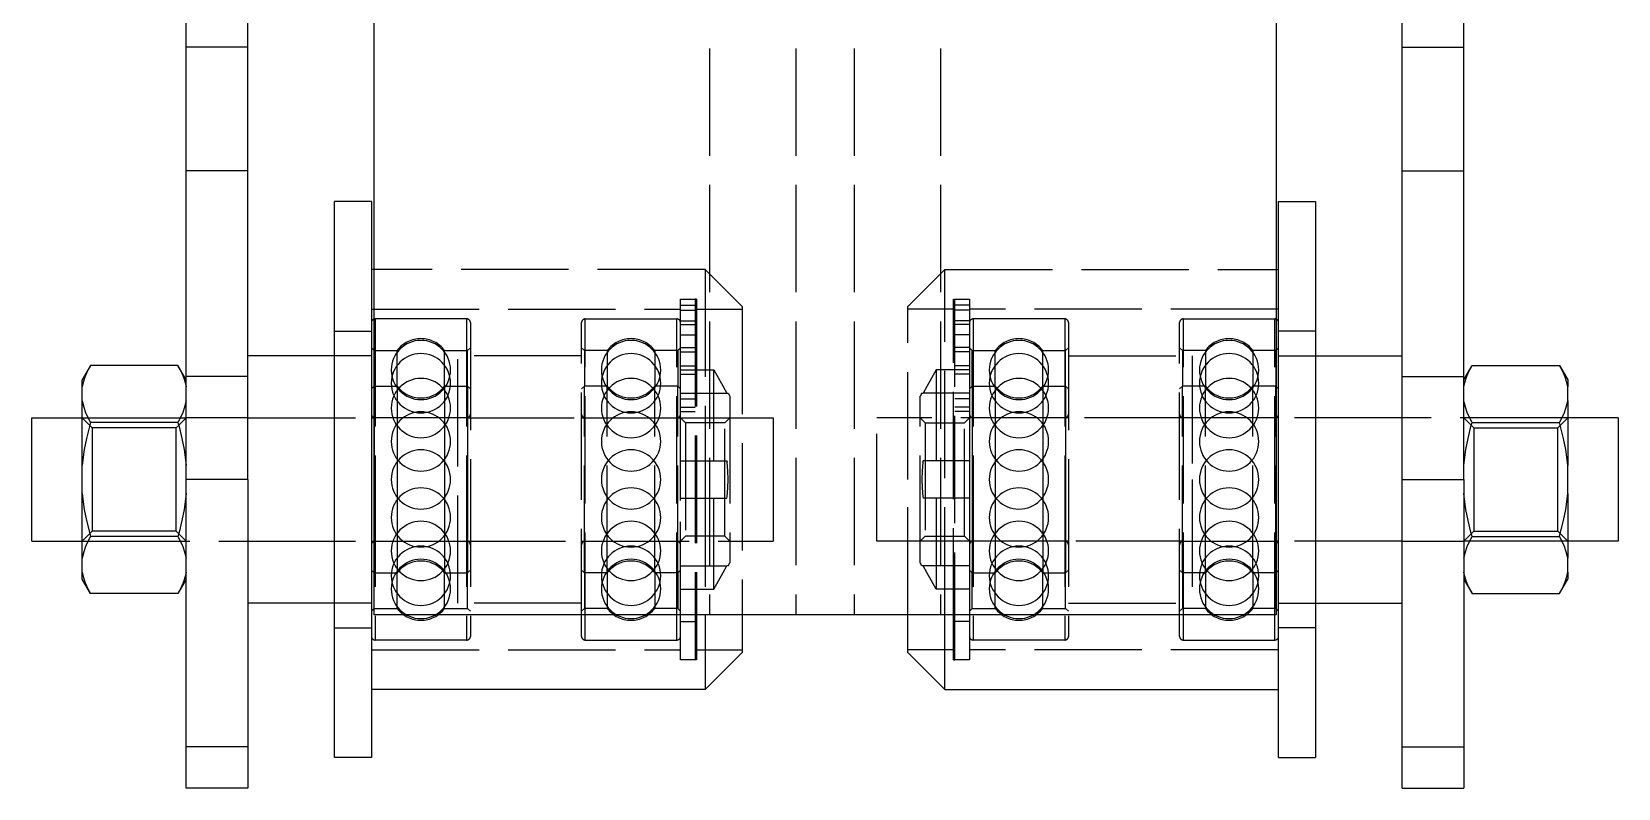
# Model space of a CAD drawing. Extents: x -2061 to 933, y -1034 to 399.
# Drawn here: x -949.7 to -821.4, y -139.6 to -78.4 of the extents above; entities that cross this region are included whole.
import ezdxf

# ---------------------------------------------------------------- set-up
doc = ezdxf.new("R2010")
doc.units = 0
doc.linetypes.add('DASHED', pattern=[11.05, 8.7, -2.35])
doc.linetypes.add('DOT', pattern=[2.2, 1.1, -1.1])
doc.layers.get('0').update_dxf_attribs({"linetype": 'CONTINUOUS'})
doc.layers.add('INVISIBLE', color=6, linetype='DOT')

msp = doc.modelspace()

# ---------------------------------------------------------------- linework, layer by layer
for p, q in [((-922.061476, 174.445422), (-922.061476, -125.554578)), ((-849.061476, 174.445422), (-849.061476, -125.554578)), ((-937.257005, -114.606039), (-937.257005, -54.606039)), ((-932.257005, -114.606039), (-932.257005, -54.606039)), ((-838.865948, -114.606039), (-838.865948, -54.606039)), ((-833.865948, -114.606039), (-833.865948, -54.606039)), ((-925.257005, -104.606039), (-932.257005, -104.606039)), ((-845.865948, -104.606039), (-838.865948, -104.606039)), ((-937.257005, -139.606039), (-937.257005, -114.606039)), ((-932.257005, -114.606039), (-937.257005, -114.606039)), ((-932.257005, -114.606039), (-932.257005, -139.606039)), ((-838.865948, -139.606039), (-838.865948, -114.606039)), ((-838.865948, -114.606039), (-833.865948, -114.606039)), ((-833.865948, -114.606039), (-833.865948, -139.606039)), ((-925.257005, -124.606039), (-932.257005, -124.606039)), ((-849.061476, -125.554578), (-922.061476, -125.554578)), ((-845.865948, -124.606039), (-838.865948, -124.606039)), ((-895.257005, -131.606039), (-892.257005, -128.606039)), ((-875.865948, -131.606039), (-878.865948, -128.606039)), ((-932.257005, -139.606039), (-937.257005, -139.606039)), ((-838.865948, -139.606039), (-833.865948, -139.606039))]:
    msp.add_line(p, q)
at = {"color": 6}
for p, q in [((-922.257005, -92.106039), (-925.257005, -92.106039)), ((-925.257005, -114.606039), (-925.257005, -92.106039)), ((-922.257005, -92.106039), (-922.257005, -137.106039)), ((-848.865948, -92.106039), (-845.865948, -92.106039)), ((-848.865948, -114.606039), (-848.865948, -92.106039)), ((-845.865948, -92.106039), (-845.865948, -137.106039)), ((-922.061476, -97.606039), (-922.257005, -97.606039)), ((-849.061476, -97.606039), (-848.865948, -97.606039)), ((-925.257005, -137.106039), (-925.257005, -114.606039)), ((-848.865948, -137.106039), (-848.865948, -114.606039)), ((-895.257005, -125.554578), (-895.257005, -131.606039)), ((-892.257005, -125.554578), (-892.257005, -128.606039)), ((-878.865948, -128.606039), (-878.865948, -125.554578)), ((-875.865948, -131.606039), (-875.865948, -125.554578)), ((-895.257005, -131.606039), (-922.257005, -131.606039)), ((-875.865948, -131.606039), (-848.865948, -131.606039)), ((-922.257005, -137.106039), (-925.257005, -137.106039)), ((-848.865948, -137.106039), (-845.865948, -137.106039))]:
    msp.add_line(p, q, dxfattribs=at)
at = {"color": 1}
for p, q in [((-944.988655, -105.368423), (-945.657005, -106.526039)), ((-945.657005, -107.110738), (-945.657005, -106.526039)), ((-945.444431, -106.320179), (-945.579277, -106.745129)), ((-945.251021, -105.865141), (-945.444431, -106.320179)), ((-944.988655, -105.368423), (-945.251021, -105.865141)), ((-937.925355, -105.368434), (-944.988655, -105.368434)), ((-937.257005, -106.526039), (-937.925355, -105.368423)), ((-937.925355, -105.368423), (-937.662989, -105.865141)), ((-937.662989, -105.865141), (-937.469579, -106.320179)), ((-937.469579, -106.320179), (-937.334732, -106.745129)), ((-833.865948, -106.526039), (-833.197598, -105.368423)), ((-833.78822, -106.745129), (-833.653374, -106.320179)), ((-833.653374, -106.320179), (-833.459964, -105.865141)), ((-833.459964, -105.865141), (-833.197598, -105.368423)), ((-833.197598, -105.368434), (-826.134297, -105.368434)), ((-826.134297, -105.368423), (-825.465948, -106.526039)), ((-825.871932, -105.865141), (-826.134297, -105.368423)), ((-825.678522, -106.320179), (-825.871932, -105.865141)), ((-825.543675, -106.745129), (-825.678522, -106.320179)), ((-825.465948, -106.526039), (-825.465948, -107.110738)), ((-945.579277, -106.745129), (-945.657007, -107.110746)), ((-945.657005, -108.244924), (-945.657005, -107.110747)), ((-937.334732, -106.745129), (-937.257003, -107.110746)), ((-833.865949, -107.110746), (-833.78822, -106.745129)), ((-825.465946, -107.110746), (-825.543675, -106.745129)), ((-825.465948, -108.244924), (-825.465948, -107.110747)), ((-945.657007, -108.244927), (-945.640664, -108.338249)), ((-945.657005, -113.471843), (-945.657005, -108.244933)), ((-945.640664, -108.338249), (-945.540259, -108.749634)), ((-945.540259, -108.749634), (-945.386948, -109.183413)), ((-937.373751, -108.749634), (-937.527062, -109.183413)), ((-937.273346, -108.338249), (-937.373751, -108.749634)), ((-937.257003, -108.244927), (-937.273346, -108.338249)), ((-833.849607, -108.338247), (-833.865949, -108.244927)), ((-833.749201, -108.749635), (-833.849607, -108.338247)), ((-833.595891, -109.183413), (-833.749201, -108.749635)), ((-825.736004, -109.183413), (-825.582694, -108.749635)), ((-825.582694, -108.749635), (-825.482288, -108.338247)), ((-825.482288, -108.338247), (-825.465946, -108.244927)), ((-825.465948, -108.244933), (-825.465948, -113.471843)), ((-945.386948, -109.183413), (-945.171825, -109.650162)), ((-945.08449, -110.329684), (-945.322603, -111.292292)), ((-945.171825, -109.650162), (-944.988655, -109.986765)), ((-944.988655, -109.986765), (-945.08449, -110.329684)), ((-937.925355, -109.987237), (-944.988655, -109.987237)), ((-937.742185, -109.650162), (-937.925355, -109.986765)), ((-937.925355, -109.986765), (-937.82952, -110.329684)), ((-937.82952, -110.329684), (-937.591407, -111.292292)), ((-937.527062, -109.183413), (-937.742185, -109.650162)), ((-833.380768, -109.650162), (-833.595891, -109.183413)), ((-833.531546, -111.292297), (-833.293433, -110.329684)), ((-833.197598, -109.986765), (-833.380768, -109.650162)), ((-833.293433, -110.329684), (-833.197598, -109.986765)), ((-833.197598, -109.987237), (-826.134297, -109.987237)), ((-826.134297, -109.986765), (-825.951128, -109.650162)), ((-826.038463, -110.329684), (-826.134297, -109.986765)), ((-825.800349, -111.292297), (-826.038463, -110.329684)), ((-825.951128, -109.650162), (-825.736004, -109.183413)), ((-945.322603, -111.292292), (-945.495406, -112.179269)), ((-937.591407, -111.292292), (-937.418604, -112.179269)), ((-833.704348, -112.179265), (-833.531546, -111.292297)), ((-825.627547, -112.179265), (-825.800349, -111.292297)), ((-945.495406, -112.179269), (-945.612691, -113.014734)), ((-937.418604, -112.179269), (-937.301319, -113.014734)), ((-833.821634, -113.014734), (-833.704348, -112.179265)), ((-825.510262, -113.014734), (-825.627547, -112.179265)), ((-945.612691, -113.014734), (-945.657005, -113.471843)), ((-945.657005, -115.740235), (-945.657005, -113.471843)), ((-937.301319, -113.014734), (-937.257005, -113.471843)), ((-833.865948, -113.471843), (-833.821634, -113.014734)), ((-825.465948, -113.471843), (-825.510262, -113.014734)), ((-825.465948, -115.740235), (-825.465948, -113.471843)), ((-945.657005, -115.740235), (-945.612691, -116.197344)), ((-945.657005, -120.967144), (-945.657005, -115.740235)), ((-945.612691, -116.197344), (-945.495405, -117.032813)), ((-937.301319, -116.197344), (-937.418605, -117.032813)), ((-937.257005, -115.740235), (-937.301319, -116.197344)), ((-833.821634, -116.197344), (-833.865948, -115.740235)), ((-833.704349, -117.032808), (-833.821634, -116.197344)), ((-825.627547, -117.032808), (-825.510262, -116.197344)), ((-825.510262, -116.197344), (-825.465948, -115.740235)), ((-825.465948, -115.740235), (-825.465948, -120.967144)), ((-945.495405, -117.032813), (-945.322604, -117.919781)), ((-945.322604, -117.919781), (-945.08449, -118.882394)), ((-937.591406, -117.919781), (-937.82952, -118.882394)), ((-937.418605, -117.032813), (-937.591406, -117.919781)), ((-833.531545, -117.919786), (-833.704349, -117.032808)), ((-833.293433, -118.882394), (-833.531545, -117.919786)), ((-826.038463, -118.882394), (-825.80035, -117.919786)), ((-825.80035, -117.919786), (-825.627547, -117.032808)), ((-944.988655, -119.225313), (-945.171825, -119.561915)), ((-945.08449, -118.882394), (-944.988655, -119.225313)), ((-937.925355, -119.224841), (-944.988655, -119.224841)), ((-937.82952, -118.882394), (-937.925355, -119.225313)), ((-937.925355, -119.225313), (-937.742185, -119.561915)), ((-833.380768, -119.561915), (-833.197598, -119.225313)), ((-833.197598, -119.225313), (-833.293433, -118.882394)), ((-833.197598, -119.224841), (-826.134297, -119.224841)), ((-826.134297, -119.225313), (-826.038463, -118.882394)), ((-825.951128, -119.561915), (-826.134297, -119.225313)), ((-945.540259, -120.462443), (-945.640664, -120.873831)), ((-945.386948, -120.028664), (-945.540259, -120.462443)), ((-945.171825, -119.561915), (-945.386948, -120.028664)), ((-937.742185, -119.561915), (-937.527062, -120.028664)), ((-937.527062, -120.028664), (-937.373751, -120.462443)), ((-937.373751, -120.462443), (-937.273345, -120.873831)), ((-833.849607, -120.873829), (-833.749202, -120.462444)), ((-833.749202, -120.462444), (-833.595891, -120.028664)), ((-833.595891, -120.028664), (-833.380768, -119.561915)), ((-825.736004, -120.028664), (-825.951128, -119.561915)), ((-825.582694, -120.462444), (-825.736004, -120.028664)), ((-825.482289, -120.873829), (-825.582694, -120.462444)), ((-945.640664, -120.873831), (-945.657007, -120.96715)), ((-945.657005, -122.101331), (-945.657005, -120.967153)), ((-937.273345, -120.873831), (-937.257003, -120.96715)), ((-833.865949, -120.96715), (-833.849607, -120.873829)), ((-825.465946, -120.96715), (-825.482289, -120.873829)), ((-825.465948, -122.101331), (-825.465948, -120.967153)), ((-945.657007, -122.101332), (-945.579277, -122.466949)), ((-945.657005, -122.686039), (-945.657005, -122.10134)), ((-944.988655, -123.843655), (-945.657005, -122.686039)), ((-945.579277, -122.466949), (-945.444431, -122.891899)), ((-945.444431, -122.891899), (-945.251021, -123.346935)), ((-937.257005, -122.686039), (-937.925355, -123.843655)), ((-937.469579, -122.891899), (-937.662989, -123.346935)), ((-937.334732, -122.466949), (-937.469579, -122.891899)), ((-937.257003, -122.101332), (-937.334732, -122.466949)), ((-833.78822, -122.466949), (-833.865949, -122.101332)), ((-833.865948, -122.686039), (-833.197598, -123.843655)), ((-833.653374, -122.891899), (-833.78822, -122.466949)), ((-833.459964, -123.346936), (-833.653374, -122.891899)), ((-826.134297, -123.843655), (-825.465948, -122.686039)), ((-825.871932, -123.346936), (-825.678522, -122.891899)), ((-825.678522, -122.891899), (-825.543675, -122.466949)), ((-825.543675, -122.466949), (-825.465946, -122.101332)), ((-825.465948, -122.10134), (-825.465948, -122.686039)), ((-945.251021, -123.346935), (-944.988655, -123.843655)), ((-937.925355, -123.843643), (-944.988655, -123.843643)), ((-944.988655, -123.843655), (-944.988655, -123.843655)), ((-937.662989, -123.346935), (-937.925355, -123.843655)), ((-937.925355, -123.843655), (-937.925355, -123.843655)), ((-833.197598, -123.843655), (-833.459964, -123.346936)), ((-833.197598, -123.843643), (-826.134297, -123.843643)), ((-833.197598, -123.843655), (-833.197598, -123.843655)), ((-826.134297, -123.843655), (-825.871932, -123.346936)), ((-826.134297, -123.843655), (-826.134297, -123.843655))]:
    msp.add_line(p, q, dxfattribs=at)
at = {"color": 2}
for p, q in [((-949.747481, -109.606039), (-945.657005, -109.606039)), ((-949.747481, -119.606039), (-949.747481, -109.606039)), ((-821.375472, -109.606039), (-825.465948, -109.606039)), ((-821.375472, -109.606039), (-821.375472, -114.606039)), ((-821.375472, -114.606039), (-821.375472, -119.606039)), ((-949.747481, -119.606039), (-945.657005, -119.606039)), ((-821.375472, -119.606039), (-825.465948, -119.606039))]:
    msp.add_line(p, q, dxfattribs=at)
at = {"layer": 'INVISIBLE', "linetype": 'DASHED'}
for p, q in [((-894.911476, 174.445422), (-894.911476, -125.554578)), ((-887.911476, 174.445422), (-887.911476, -125.554578)), ((-883.211476, 174.445422), (-883.211476, -125.554578)), ((-876.211476, 174.445422), (-876.211476, -125.554578)), ((-932.257005, -79.606039), (-937.257005, -79.606039)), ((-838.865948, -79.606039), (-833.865948, -79.606039)), ((-932.257005, -89.606039), (-937.257005, -89.606039)), ((-838.865948, -89.606039), (-833.865948, -89.606039)), ((-895.257005, -97.606039), (-922.061476, -97.606039)), ((-895.257005, -97.606039), (-892.257005, -100.606039)), ((-895.257005, -97.606039), (-895.257005, -114.606039)), ((-875.865948, -97.606039), (-878.865948, -100.606039)), ((-875.865948, -97.606039), (-849.061476, -97.606039)), ((-875.865948, -125.554578), (-875.865948, -97.606039)), ((-897.257005, -100.006039), (-896.057005, -100.006039)), ((-897.257005, -100.076342), (-897.257005, -100.006039)), ((-897.257005, -100.077959), (-897.257005, -100.076342)), ((-897.257005, -100.286574), (-897.257005, -100.077959)), ((-896.057005, -100.006039), (-896.057005, -129.206039)), ((-895.957005, -100.006039), (-896.057005, -100.006039)), ((-895.957005, -100.006039), (-895.957005, -129.206039)), ((-875.165948, -127.25001), (-875.165948, -100.006039)), ((-875.165948, -100.006039), (-873.865948, -100.006039)), ((-875.065948, -129.206039), (-875.065948, -100.006039)), ((-873.865948, -100.006039), (-873.865948, -100.076342)), ((-873.865948, -100.076342), (-873.865948, -100.077959)), ((-873.865948, -100.077959), (-873.865948, -100.286574)), ((-922.257005, -100.806039), (-897.257005, -100.806039)), ((-897.257005, -100.293025), (-897.257005, -100.286574)), ((-897.257005, -100.63471), (-897.257005, -100.293025)), ((-897.257005, -100.503522), (-896.057005, -100.503522)), ((-897.257005, -100.649117), (-897.257005, -100.63471)), ((-897.257005, -101.117398), (-897.257005, -100.649117)), ((-897.257005, -100.904323), (-896.057005, -100.904323)), ((-897.257005, -101.142728), (-897.257005, -101.117398)), ((-897.257005, -101.729988), (-897.257005, -101.142728)), ((-895.957005, -100.806039), (-892.257005, -100.806039)), ((-892.257005, -100.606039), (-892.257005, -125.554578)), ((-878.865948, -114.606039), (-878.865948, -100.606039)), ((-875.165948, -100.806039), (-878.865948, -100.806039)), ((-873.865948, -100.503522), (-875.065948, -100.503522)), ((-873.865948, -100.904323), (-875.065948, -100.904323)), ((-873.865948, -100.286574), (-873.865948, -100.293025)), ((-873.865948, -100.293025), (-873.865948, -100.63471)), ((-873.865948, -100.63471), (-873.865948, -100.649117)), ((-873.865948, -100.649117), (-873.865948, -101.117398)), ((-848.865948, -100.806039), (-873.865948, -100.806039)), ((-873.865948, -101.117398), (-873.865948, -101.142728)), ((-873.865948, -101.142728), (-873.865948, -101.729988)), ((-925.257005, -102.606039), (-922.257005, -102.606039)), ((-914.557005, -101.606039), (-921.957005, -101.606039)), ((-921.957005, -101.606039), (-921.957005, -114.606039)), ((-914.557005, -101.606039), (-914.557005, -114.606039)), ((-914.257005, -101.906039), (-914.257005, -114.606039)), ((-905.257005, -127.306039), (-905.257005, -101.906039)), ((-904.957005, -101.606039), (-897.557005, -101.606039)), ((-904.957005, -127.606039), (-904.957005, -101.606039)), ((-897.557005, -127.606039), (-897.557005, -101.606039)), ((-897.257005, -101.768993), (-897.257005, -101.729988)), ((-897.257005, -101.759643), (-896.057005, -101.759643)), ((-897.257005, -102.466582), (-897.257005, -101.768993)), ((-897.257005, -102.049003), (-896.057005, -102.049003)), ((-897.257005, -102.521741), (-897.257005, -102.466582)), ((-897.257005, -103.393557), (-897.257005, -102.521741)), ((-873.865948, -101.759643), (-875.065948, -101.759643)), ((-873.865948, -102.049003), (-875.065948, -102.049003)), ((-873.865948, -101.729988), (-873.865948, -101.768993)), ((-873.865948, -101.768993), (-873.865948, -102.466582)), ((-873.865948, -102.466582), (-873.865948, -102.521741)), ((-873.865948, -102.521741), (-873.865948, -103.320086)), ((-866.165948, -101.606039), (-873.565948, -101.606039)), ((-873.565948, -101.606039), (-873.565948, -114.606039)), ((-866.165948, -101.606039), (-866.165948, -114.606039)), ((-865.865948, -101.906039), (-865.865948, -114.606039)), ((-856.865948, -127.306039), (-856.865948, -101.906039)), ((-856.565948, -101.606039), (-849.165948, -101.606039)), ((-856.565948, -127.606039), (-856.565948, -101.606039)), ((-849.165948, -127.606039), (-849.165948, -101.606039)), ((-845.865948, -102.606039), (-848.865948, -102.606039)), ((-922.257005, -103.941039), (-922.032005, -104.166039)), ((-914.482005, -104.166039), (-914.257005, -103.941039)), ((-905.032005, -104.166039), (-905.257005, -103.941039)), ((-897.257005, -103.941039), (-897.482005, -104.166039)), ((-897.257005, -102.904323), (-896.057005, -102.904323)), ((-897.257005, -104.28228), (-897.257005, -103.393557)), ((-897.257005, -103.923487), (-896.057005, -103.923487)), ((-873.865948, -102.904323), (-875.065948, -102.904323)), ((-873.865948, -103.923487), (-875.065948, -103.923487)), ((-873.865948, -103.320086), (-873.865948, -103.393557)), ((-873.865948, -103.393557), (-873.865948, -104.28228)), ((-873.865948, -103.941039), (-873.640948, -104.166039)), ((-866.090948, -104.166039), (-865.865948, -103.941039)), ((-856.640948, -104.166039), (-856.865948, -103.941039)), ((-848.865948, -103.941039), (-849.090948, -104.166039)), ((-922.257005, -104.606039), (-925.257005, -104.606039)), ((-922.032005, -107.046039), (-922.032005, -104.166039)), ((-922.032005, -104.166039), (-920.177005, -104.166039)), ((-920.177005, -107.046039), (-920.177005, -104.166039)), ((-916.337005, -107.046039), (-916.337005, -104.166039)), ((-916.337005, -104.166039), (-914.482005, -104.166039)), ((-915.257005, -124.606039), (-915.257005, -104.606039)), ((-905.257005, -104.606039), (-915.257005, -104.606039)), ((-914.482005, -107.046039), (-914.482005, -104.166039)), ((-905.032005, -104.166039), (-905.032005, -107.046039)), ((-903.177005, -104.166039), (-905.032005, -104.166039)), ((-903.177005, -104.166039), (-903.177005, -107.046039)), ((-899.337005, -104.166039), (-899.337005, -107.046039)), ((-897.482005, -104.166039), (-899.337005, -104.166039)), ((-897.482005, -104.166039), (-897.482005, -107.046039)), ((-897.257005, -104.28228), (-896.057005, -104.28228)), ((-897.257005, -104.375849), (-897.257005, -104.28228)), ((-897.257005, -105.343897), (-897.257005, -104.375849)), ((-873.865948, -104.28228), (-875.065948, -104.28228)), ((-873.865948, -104.28228), (-873.865948, -104.375849)), ((-873.865948, -104.375849), (-873.865948, -105.343897)), ((-873.640948, -107.046039), (-873.640948, -104.166039)), ((-873.640948, -104.166039), (-871.785948, -104.166039)), ((-871.785948, -107.046039), (-871.785948, -104.166039)), ((-867.945948, -107.046039), (-867.945948, -104.166039)), ((-867.945948, -104.166039), (-866.090948, -104.166039)), ((-866.090948, -107.046039), (-866.090948, -104.166039)), ((-865.865948, -104.606039), (-855.865948, -104.606039)), ((-856.640948, -104.166039), (-856.640948, -107.046039)), ((-854.785948, -104.166039), (-856.640948, -104.166039)), ((-855.865948, -104.606039), (-855.865948, -114.606039)), ((-854.785948, -104.166039), (-854.785948, -107.046039)), ((-849.090948, -104.166039), (-850.945948, -104.166039)), ((-850.945948, -104.166039), (-850.945948, -107.046039)), ((-849.090948, -104.166039), (-849.090948, -107.046039)), ((-848.865948, -104.606039), (-845.865948, -104.606039)), ((-932.257005, -106.256674), (-937.257005, -106.256674)), ((-897.257005, -105.45894), (-897.257005, -105.343897)), ((-897.257005, -105.413651), (-896.057005, -105.413651)), ((-897.257005, -106.494713), (-897.257005, -105.45894)), ((-897.257005, -105.731919), (-894.556043, -105.732025)), ((-897.257005, -105.731919), (-894.556043, -105.731919)), ((-897.257005, -106.085463), (-896.057005, -106.085463)), ((-897.257005, -106.632157), (-897.257005, -106.494713)), ((-894.556043, -113.105415), (-894.556043, -105.732025)), ((-894.556041, -105.732028), (-893.798094, -107.066546)), ((-876.566911, -105.732028), (-877.324854, -107.066538)), ((-873.865948, -105.731919), (-876.56691, -105.731919)), ((-873.865948, -105.731919), (-876.56691, -105.732025)), ((-876.56691, -105.732025), (-876.56691, -113.105415)), ((-873.865948, -105.413651), (-875.065948, -105.413651)), ((-873.865948, -106.085463), (-875.065948, -106.085463)), ((-873.865948, -105.343897), (-873.865948, -105.45894)), ((-873.865948, -105.45894), (-873.865948, -106.494713)), ((-873.865948, -106.494713), (-873.865948, -106.632157)), ((-838.865948, -106.256674), (-833.865948, -106.256674)), ((-922.257005, -107.271039), (-922.032005, -107.046039)), ((-922.032005, -107.046039), (-922.032005, -114.606039)), ((-922.032005, -107.046039), (-920.177005, -107.046039)), ((-920.177005, -107.046039), (-920.177005, -114.606039)), ((-916.337005, -107.046039), (-916.337005, -114.606039)), ((-916.337005, -107.046039), (-914.482005, -107.046039)), ((-914.482005, -107.046039), (-914.482005, -114.606039)), ((-914.482005, -107.046039), (-914.257005, -107.271039)), ((-905.032005, -107.046039), (-905.257005, -107.271039)), ((-905.032005, -122.166039), (-905.032005, -107.046039)), ((-903.177005, -107.046039), (-905.032005, -107.046039)), ((-903.177005, -122.166039), (-903.177005, -107.046039)), ((-899.337005, -122.166039), (-899.337005, -107.046039)), ((-897.482005, -107.046039), (-899.337005, -107.046039)), ((-897.482005, -122.166039), (-897.482005, -107.046039)), ((-897.257005, -107.271039), (-897.482005, -107.046039)), ((-897.257005, -107.723646), (-897.257005, -106.632157)), ((-897.257005, -107.606039), (-893.493105, -107.606039)), ((-897.257005, -107.883941), (-897.257005, -107.723646)), ((-893.798094, -107.066546), (-893.493096, -107.60603)), ((-893.493096, -107.60603), (-893.401342, -107.606039)), ((-893.401342, -107.606039), (-893.257005, -107.856039)), ((-877.72161, -107.606039), (-877.865948, -107.856039)), ((-877.72161, -107.606039), (-877.629848, -107.606053)), ((-877.324854, -107.066538), (-877.629848, -107.606053)), ((-873.865948, -107.606039), (-877.629848, -107.606039)), ((-873.865948, -106.632157), (-873.865948, -107.723646)), ((-873.865948, -107.271039), (-873.640948, -107.046039)), ((-873.865948, -107.723646), (-873.865948, -107.883941)), ((-873.640948, -107.046039), (-873.640948, -114.606039)), ((-873.640948, -107.046039), (-871.785948, -107.046039)), ((-871.785948, -107.046039), (-871.785948, -114.606039)), ((-867.945948, -107.046039), (-867.945948, -114.606039)), ((-867.945948, -107.046039), (-866.090948, -107.046039)), ((-866.090948, -107.046039), (-866.090948, -114.606039)), ((-866.090948, -107.046039), (-865.865948, -107.271039)), ((-856.640948, -107.046039), (-856.865948, -107.271039)), ((-856.640948, -122.166039), (-856.640948, -107.046039)), ((-854.785948, -107.046039), (-856.640948, -107.046039)), ((-854.785948, -122.166039), (-854.785948, -107.046039)), ((-849.090948, -107.046039), (-850.945948, -107.046039)), ((-850.945948, -122.166039), (-850.945948, -107.046039)), ((-849.090948, -122.166039), (-849.090948, -107.046039)), ((-848.865948, -107.271039), (-849.090948, -107.046039)), ((-897.257005, -109.018861), (-897.257005, -107.883941)), ((-897.257005, -108.085463), (-896.057005, -108.085463)), ((-897.257005, -108.757276), (-896.057005, -108.757276)), ((-897.257005, -109.201958), (-897.257005, -109.018861)), ((-897.257005, -109.104627), (-896.057005, -109.104627)), ((-893.257005, -107.856039), (-893.257005, -121.356039)), ((-877.865948, -121.356039), (-877.865948, -107.856039)), ((-873.865948, -108.085463), (-875.065948, -108.085463)), ((-873.865948, -108.757276), (-875.065948, -108.757276)), ((-873.865948, -109.104627), (-875.065948, -109.104627)), ((-873.865948, -107.883941), (-873.865948, -109.018861)), ((-873.865948, -109.018861), (-873.865948, -109.201958)), ((-945.657005, -109.606039), (-944.845205, -110.417839)), ((-945.657005, -109.606039), (-937.257005, -109.606039)), ((-937.257005, -109.606039), (-938.068805, -110.417839)), ((-932.257005, -109.606039), (-937.257005, -109.606039)), ((-932.257005, -109.606039), (-922.257005, -109.606039)), ((-922.257005, -109.606039), (-921.957005, -109.606039)), ((-914.557005, -109.606039), (-921.957005, -109.606039)), ((-914.557005, -109.606039), (-905.257005, -109.606039)), ((-905.257005, -109.606039), (-897.259005, -109.606039)), ((-897.257005, -110.367882), (-897.257005, -109.201958)), ((-896.851105, -110.011939), (-897.257005, -109.606039)), ((-897.257005, -109.606039), (-893.257005, -109.606039)), ((-897.257005, -110.573222), (-897.257005, -110.367882)), ((-893.662905, -110.011939), (-896.851105, -110.011939)), ((-896.851105, -110.011939), (-896.851105, -119.200139)), ((-893.662905, -110.011939), (-893.257005, -109.606039)), ((-893.662905, -119.200139), (-893.662905, -110.011939)), ((-893.257005, -109.606039), (-889.747481, -109.606039)), ((-889.747481, -109.606039), (-889.747481, -114.606039)), ((-881.375472, -119.606039), (-881.375472, -109.606039)), ((-865.865948, -109.606039), (-881.375472, -109.606039)), ((-877.460048, -110.011939), (-877.865948, -109.606039)), ((-877.460048, -110.011939), (-874.271848, -110.011939)), ((-877.460048, -110.011939), (-877.460048, -119.200139)), ((-874.271848, -110.011939), (-873.865948, -109.606039)), ((-874.271848, -119.200139), (-874.271848, -110.011939)), ((-873.865948, -109.201958), (-873.865948, -110.367882)), ((-873.865948, -110.367882), (-873.865948, -110.573222)), ((-855.865948, -109.606039), (-865.865948, -109.606039)), ((-848.865948, -109.606039), (-855.865948, -109.606039)), ((-838.865948, -109.606039), (-848.865948, -109.606039)), ((-825.465948, -109.606039), (-838.865948, -109.606039)), ((-833.865948, -109.606039), (-833.054148, -110.417839)), ((-825.465948, -109.606039), (-826.277748, -110.417839)), ((-938.068805, -110.417839), (-944.845205, -110.417839)), ((-944.845205, -110.417839), (-944.845205, -114.606039)), ((-938.068805, -118.794239), (-938.068805, -110.417839)), ((-897.257005, -111.75772), (-897.257005, -110.573222)), ((-873.865948, -110.573222), (-873.865948, -111.75772)), ((-833.054148, -110.417839), (-826.277748, -110.417839)), ((-833.054148, -110.417839), (-833.054148, -114.606039)), ((-826.277748, -118.794239), (-826.277748, -110.417839)), ((-897.257005, -111.984221), (-897.257005, -111.75772)), ((-897.257005, -113.174989), (-897.257005, -111.984221)), ((-873.865948, -111.75772), (-873.865948, -111.984221)), ((-873.865948, -111.984221), (-873.865948, -113.174989)), ((-897.257005, -113.106039), (-894.556043, -113.105415)), ((-897.257005, -113.106039), (-894.556043, -113.106039)), ((-897.257005, -113.421053), (-897.257005, -113.174989)), ((-897.257005, -114.606039), (-897.257005, -113.421053)), ((-894.556043, -113.106039), (-893.493105, -113.106039)), ((-894.556041, -113.105415), (-893.493105, -113.105847)), ((-893.480525, -113.213611), (-893.493105, -113.105847)), ((-893.493096, -113.106026), (-893.480521, -113.213648)), ((-893.420903, -113.916517), (-893.480525, -113.213611)), ((-893.401342, -114.606039), (-893.420903, -113.916517)), ((-877.702051, -113.916531), (-877.72161, -114.606039)), ((-877.642432, -113.213648), (-877.702051, -113.916531)), ((-877.629857, -113.106026), (-877.642432, -113.213648)), ((-877.642427, -113.213611), (-877.629848, -113.105847)), ((-876.566911, -113.105415), (-877.629857, -113.106026)), ((-877.324854, -113.106368), (-877.629848, -113.105847)), ((-876.56691, -113.106039), (-877.324858, -113.106039)), ((-873.865948, -113.106039), (-876.56691, -113.105415)), ((-873.865948, -113.106039), (-876.56691, -113.106039)), ((-873.865948, -113.174989), (-873.865948, -113.421053)), ((-873.865948, -113.421053), (-873.865948, -114.606039)), ((-944.845205, -114.606039), (-944.845205, -118.794239)), ((-922.032005, -114.606039), (-922.032005, -122.166039)), ((-921.957005, -114.606039), (-921.957005, -127.606039)), ((-920.177005, -114.606039), (-920.177005, -122.166039)), ((-916.337005, -114.606039), (-916.337005, -122.166039)), ((-914.557005, -114.606039), (-914.557005, -127.606039)), ((-914.482005, -114.606039), (-914.482005, -122.166039)), ((-914.257005, -114.606039), (-914.257005, -127.306039)), ((-897.257005, -114.869561), (-897.257005, -114.606039)), ((-897.257005, -116.037089), (-897.257005, -114.869561)), ((-895.257005, -114.606039), (-895.257005, -125.554578)), ((-893.480521, -115.998429), (-893.420902, -115.295547)), ((-893.420902, -115.295547), (-893.401342, -114.606039)), ((-889.747481, -114.606039), (-889.747481, -119.606039)), ((-878.865948, -125.554578), (-878.865948, -114.606039)), ((-877.72161, -114.606039), (-877.70205, -115.295561)), ((-877.70205, -115.295561), (-877.642427, -115.998467)), ((-873.865948, -114.606039), (-873.865948, -114.869561)), ((-873.865948, -114.869561), (-873.865948, -116.037089)), ((-873.640948, -114.606039), (-873.640948, -122.166039)), ((-873.565948, -114.606039), (-873.565948, -127.606039)), ((-871.785948, -114.606039), (-871.785948, -122.166039)), ((-867.945948, -114.606039), (-867.945948, -122.166039)), ((-866.165948, -114.606039), (-866.165948, -127.606039)), ((-866.090948, -114.606039), (-866.090948, -122.166039)), ((-865.865948, -114.606039), (-865.865948, -127.306039)), ((-855.865948, -114.606039), (-855.865948, -124.606039)), ((-833.054148, -114.606039), (-833.054148, -118.794239)), ((-897.257005, -116.315472), (-897.257005, -116.037089)), ((-897.257005, -116.106039), (-894.556043, -116.106039)), ((-897.257005, -126.745495), (-897.257005, -116.315472)), ((-894.556043, -116.106039), (-893.493105, -116.106039)), ((-894.556043, -123.480053), (-894.556043, -116.106663)), ((-894.556041, -116.106662), (-893.493096, -116.106051)), ((-893.493096, -116.106051), (-893.480521, -115.998429)), ((-877.642427, -115.998467), (-877.629848, -116.10623)), ((-876.56691, -116.106039), (-877.629848, -116.106039)), ((-876.566911, -116.106662), (-877.629848, -116.10623)), ((-873.865948, -116.106039), (-876.56691, -116.106663)), ((-876.56691, -116.106663), (-876.56691, -123.480053)), ((-873.865948, -116.037089), (-873.865948, -116.315472)), ((-873.865948, -116.315472), (-873.865948, -117.454357)), ((-873.865948, -117.454357), (-873.865948, -117.744541)), ((-873.865948, -117.744541), (-873.865948, -118.844195)), ((-945.657005, -119.606039), (-944.845205, -118.794239)), ((-938.068805, -118.794239), (-944.845205, -118.794239)), ((-937.257005, -119.606039), (-938.068805, -118.794239)), ((-896.851105, -119.200139), (-897.257005, -119.606039)), ((-893.662905, -119.200139), (-896.851105, -119.200139)), ((-893.662905, -119.200139), (-893.257005, -119.606039)), ((-877.460048, -119.200139), (-877.865948, -119.606039)), ((-877.460048, -119.200139), (-874.271848, -119.200139)), ((-874.271848, -119.200139), (-873.865948, -119.606039)), ((-873.865948, -118.844195), (-873.865948, -119.142685)), ((-873.865948, -119.142685), (-873.865948, -120.193217)), ((-833.865948, -119.606039), (-833.054148, -118.794239)), ((-833.054148, -118.794239), (-826.277748, -118.794239)), ((-825.465948, -119.606039), (-826.277748, -118.794239)), ((-945.657005, -119.606039), (-932.257005, -119.606039)), ((-932.257005, -119.606039), (-922.257005, -119.606039)), ((-922.257005, -119.606039), (-915.257005, -119.606039)), ((-915.257005, -119.606039), (-905.257005, -119.606039)), ((-905.257005, -119.606039), (-889.747481, -119.606039)), ((-877.865948, -119.606039), (-881.375472, -119.606039)), ((-873.865948, -119.606039), (-877.865948, -119.606039)), ((-873.865948, -120.193217), (-873.865948, -120.49613)), ((-873.865948, -120.49613), (-873.865948, -121.488431)), ((-865.865948, -119.606039), (-873.863948, -119.606039)), ((-856.565948, -119.606039), (-865.865948, -119.606039)), ((-856.565948, -119.606039), (-849.165948, -119.606039)), ((-848.865948, -119.606039), (-849.165948, -119.606039)), ((-838.865948, -119.606039), (-848.865948, -119.606039)), ((-838.865948, -119.606039), (-833.865948, -119.606039)), ((-825.465948, -119.606039), (-833.865948, -119.606039)), ((-922.257005, -121.941039), (-922.032005, -122.166039)), ((-914.482005, -122.166039), (-914.257005, -121.941039)), ((-905.032005, -122.166039), (-905.257005, -121.941039)), ((-897.257005, -121.941039), (-897.482005, -122.166039)), ((-897.257005, -121.606039), (-893.493105, -121.606039)), ((-893.798099, -122.14554), (-893.493105, -121.606025)), ((-893.401342, -121.606039), (-893.493105, -121.606025)), ((-893.401342, -121.606039), (-893.257005, -121.356039)), ((-877.72161, -121.606039), (-877.865948, -121.356039)), ((-877.629857, -121.606048), (-877.72161, -121.606039)), ((-877.324858, -122.145531), (-877.629857, -121.606048)), ((-873.865948, -121.606039), (-877.629848, -121.606039)), ((-873.865948, -121.488431), (-873.865948, -121.791539)), ((-873.865948, -121.791539), (-873.865948, -122.717364)), ((-873.865948, -121.941039), (-873.640948, -122.166039)), ((-866.090948, -122.166039), (-865.865948, -121.941039)), ((-856.640948, -122.166039), (-856.865948, -121.941039)), ((-848.865948, -121.941039), (-849.090948, -122.166039)), ((-922.032005, -125.046039), (-922.032005, -122.166039)), ((-922.032005, -122.166039), (-920.177005, -122.166039)), ((-920.177005, -125.046039), (-920.177005, -122.166039)), ((-916.337005, -125.046039), (-916.337005, -122.166039)), ((-916.337005, -122.166039), (-914.482005, -122.166039)), ((-914.482005, -125.046039), (-914.482005, -122.166039)), ((-905.032005, -122.166039), (-905.032005, -125.046039)), ((-903.177005, -122.166039), (-905.032005, -122.166039)), ((-903.177005, -122.166039), (-903.177005, -125.046039)), ((-899.337005, -122.166039), (-899.337005, -125.046039)), ((-897.482005, -122.166039), (-899.337005, -122.166039)), ((-897.482005, -122.166039), (-897.482005, -125.046039)), ((-894.556041, -123.48005), (-893.798099, -122.14554)), ((-876.566911, -123.48005), (-877.324858, -122.145531)), ((-873.865948, -122.717364), (-873.865948, -123.01615)), ((-873.865948, -123.01615), (-873.865948, -123.868181)), ((-873.640948, -125.046039), (-873.640948, -122.166039)), ((-873.640948, -122.166039), (-871.785948, -122.166039)), ((-871.785948, -125.046039), (-871.785948, -122.166039)), ((-867.945948, -125.046039), (-867.945948, -122.166039)), ((-867.945948, -122.166039), (-866.090948, -122.166039)), ((-866.090948, -125.046039), (-866.090948, -122.166039)), ((-856.640948, -122.166039), (-856.640948, -125.046039)), ((-854.785948, -122.166039), (-856.640948, -122.166039)), ((-854.785948, -122.166039), (-854.785948, -125.046039)), ((-850.945948, -122.166039), (-850.945948, -125.046039)), ((-849.090948, -122.166039), (-850.945948, -122.166039)), ((-849.090948, -122.166039), (-849.090948, -125.046039)), ((-897.257005, -123.480158), (-894.556043, -123.480158)), ((-873.865948, -123.480158), (-876.56691, -123.480053)), ((-873.865948, -123.868181), (-873.865948, -124.157895)), ((-873.865948, -124.157895), (-873.865948, -124.929798)), ((-922.257005, -124.606039), (-925.257005, -124.606039)), ((-922.257005, -125.271039), (-922.032005, -125.046039)), ((-922.032005, -125.046039), (-920.177005, -125.046039)), ((-916.337005, -125.046039), (-914.482005, -125.046039)), ((-905.257005, -124.606039), (-915.257005, -124.606039)), ((-914.482005, -125.046039), (-914.257005, -125.271039)), ((-905.032005, -125.046039), (-905.257005, -125.271039)), ((-903.177005, -125.046039), (-905.032005, -125.046039)), ((-897.482005, -125.046039), (-899.337005, -125.046039)), ((-897.257005, -125.271039), (-897.482005, -125.046039)), ((-873.865948, -124.929798), (-873.865948, -125.205526)), ((-873.865948, -125.271039), (-873.640948, -125.046039)), ((-873.865948, -125.205526), (-873.865948, -125.891991)), ((-873.640948, -125.046039), (-871.785948, -125.046039)), ((-867.945948, -125.046039), (-866.090948, -125.046039)), ((-866.090948, -125.046039), (-865.865948, -125.271039)), ((-865.865948, -124.606039), (-855.865948, -124.606039)), ((-856.640948, -125.046039), (-856.865948, -125.271039)), ((-854.785948, -125.046039), (-856.640948, -125.046039)), ((-849.090948, -125.046039), (-850.945948, -125.046039)), ((-848.865948, -125.271039), (-849.090948, -125.046039)), ((-848.865948, -124.606039), (-845.865948, -124.606039)), ((-925.257005, -126.606039), (-922.257005, -126.606039)), ((-897.257005, -126.113218), (-896.057005, -126.113218)), ((-897.257005, -126.978183), (-897.257005, -126.745495)), ((-897.257005, -127.482089), (-897.257005, -126.978183)), ((-873.865948, -126.113218), (-875.065948, -126.113218)), ((-873.865948, -125.891991), (-873.865948, -126.14872)), ((-873.865948, -126.14872), (-873.865948, -126.745495)), ((-873.865948, -126.745495), (-873.865948, -127.443107)), ((-845.865948, -126.606039), (-848.865948, -126.606039)), ((-914.557005, -127.606039), (-921.957005, -127.606039)), ((-904.957005, -127.606039), (-897.557005, -127.606039)), ((-897.257005, -128.069367), (-897.257005, -127.482089)), ((-897.257005, -128.09468), (-897.257005, -128.069367)), ((-897.257005, -128.562973), (-897.257005, -128.09468)), ((-875.165948, -129.206039), (-875.165948, -127.25001)), ((-873.865948, -127.443107), (-873.865948, -128.069367)), ((-873.865948, -128.069367), (-873.865948, -128.09468)), ((-873.865948, -128.09468), (-873.865948, -128.562973)), ((-866.165948, -127.606039), (-873.565948, -127.606039)), ((-856.565948, -127.606039), (-849.165948, -127.606039)), ((-922.257005, -128.406039), (-897.257005, -128.406039)), ((-897.257005, -128.577368), (-897.257005, -128.562973)), ((-897.257005, -128.919061), (-897.257005, -128.577368)), ((-897.257005, -128.925504), (-897.257005, -128.919061)), ((-897.257005, -129.135736), (-897.257005, -128.925504)), ((-897.257005, -129.206039), (-897.257005, -129.134123)), ((-895.957005, -129.206039), (-897.257005, -129.206039)), ((-895.957005, -128.406039), (-892.257005, -128.406039)), ((-875.165948, -128.406039), (-878.865948, -128.406039)), ((-875.165948, -129.206039), (-875.065948, -129.206039)), ((-873.865948, -129.206039), (-875.065948, -129.206039)), ((-848.865948, -128.406039), (-873.865948, -128.406039)), ((-873.865948, -128.562973), (-873.865948, -128.577368)), ((-873.865948, -128.577368), (-873.865948, -128.919061)), ((-873.865948, -128.919061), (-873.865948, -128.925504)), ((-873.865948, -128.925504), (-873.865948, -129.135736)), ((-873.865948, -129.134123), (-873.865948, -129.206039)), ((-932.257005, -136.256674), (-937.257005, -136.256674)), ((-838.865948, -136.256674), (-833.865948, -136.256674))]:
    msp.add_line(p, q, dxfattribs=at)
for centre, radius, start, end in [((-921.957005, -101.906039), 0.3, 90, 180), ((-914.557005, -101.906039), 0.3, 0, 90), ((-904.957005, -101.906039), 0.3, 90, 180), ((-897.557005, -101.906039), 0.3, 0, 90), ((-873.565948, -101.906039), 0.3, 90, 180), ((-866.165948, -101.906039), 0.3, 0, 90), ((-856.565948, -101.906039), 0.3, 90, 180), ((-849.165948, -101.906039), 0.3, 0, 90), ((-918.257005, -105.742769), 2.4, 90, 180), ((-918.257005, -105.606039), 2.4, 36.869898, 143.130102), ((-918.257005, -105.742769), 2.4, 0, 90), ((-901.257005, -105.742769), 2.4, 90, 180), ((-901.257005, -105.606039), 2.4, 36.869898, 143.130102), ((-901.257005, -105.742769), 2.4, 0, 90), ((-869.865948, -105.742769), 2.4, 90, 180), ((-869.865948, -105.606039), 2.4, 36.869898, 143.130102), ((-869.865948, -105.742769), 2.4, 0, 90), ((-852.865948, -105.742769), 2.4, 90, 180), ((-852.865948, -105.606039), 2.4, 36.869898, 143.130102), ((-852.865948, -105.742769), 2.4, 0, 90), ((-918.257005, -106.81181), 2.4, 90, 180), ((-918.257005, -106.81181), 2.4, 0, 90), ((-901.257005, -106.81181), 2.4, 90, 180), ((-901.257005, -106.81181), 2.4, 0, 90), ((-869.865948, -106.81181), 2.4, 90, 180), ((-869.865948, -106.81181), 2.4, 0, 90), ((-852.865948, -106.81181), 2.4, 90, 180), ((-852.865948, -106.81181), 2.4, 0, 90), ((-918.257005, -105.742769), 2.4, 180, 270), ((-918.257005, -108.82095), 2.4, 90, 180), ((-918.257005, -105.742769), 2.4, 270, 0), ((-918.257005, -108.82095), 2.4, 0, 90), ((-901.257005, -105.742769), 2.4, 180, 270), ((-901.257005, -108.82095), 2.4, 90, 180), ((-901.257005, -105.742769), 2.4, 270, 0), ((-901.257005, -108.82095), 2.4, 0, 90), ((-869.865948, -105.742769), 2.4, 180, 270), ((-869.865948, -108.82095), 2.4, 90, 180), ((-869.865948, -105.742769), 2.4, 270, 0), ((-869.865948, -108.82095), 2.4, 0, 90), ((-852.865948, -105.742769), 2.4, 180, 270), ((-852.865948, -108.82095), 2.4, 90, 180), ((-852.865948, -105.742769), 2.4, 270, 0), ((-852.865948, -108.82095), 2.4, 0, 90), ((-918.257005, -106.81181), 2.4, 180, 270), ((-918.257005, -105.606039), 2.4, 216.869898, 323.130102), ((-918.257005, -106.81181), 2.4, 270, 0), ((-901.257005, -106.81181), 2.4, 180, 270), ((-901.257005, -105.606039), 2.4, 216.869898, 323.130102), ((-901.257005, -106.81181), 2.4, 270, 0), ((-869.865948, -106.81181), 2.4, 180, 270), ((-869.865948, -105.606039), 2.4, 216.869898, 323.130102), ((-869.865948, -106.81181), 2.4, 270, 0), ((-852.865948, -106.81181), 2.4, 180, 270), ((-852.865948, -105.606039), 2.4, 216.869898, 323.130102), ((-852.865948, -106.81181), 2.4, 270, 0), ((-918.257005, -108.82095), 2.4, 180, 270), ((-918.257005, -108.82095), 2.4, 270, 0), ((-901.257005, -108.82095), 2.4, 180, 270), ((-901.257005, -108.82095), 2.4, 270, 0), ((-869.865948, -108.82095), 2.4, 180, 270), ((-869.865948, -108.82095), 2.4, 270, 0), ((-852.865948, -108.82095), 2.4, 180, 270), ((-852.865948, -108.82095), 2.4, 270, 0), ((-921.957005, -109.306039), 0.3, 180, 270), ((-918.257005, -111.527857), 2.4, 90, 180), ((-918.257005, -111.527857), 2.4, 0, 90), ((-914.557005, -109.306039), 0.3, 270, 0), ((-904.957005, -109.306039), 0.3, 180, 270), ((-901.257005, -111.527857), 2.4, 90, 180), ((-901.257005, -111.527857), 2.4, 0, 90), ((-897.557005, -109.306039), 0.3, 270, 0), ((-873.565948, -109.306039), 0.3, 180, 270), ((-869.865948, -111.527857), 2.4, 90, 180), ((-869.865948, -111.527857), 2.4, 0, 90), ((-866.165948, -109.306039), 0.3, 270, 0), ((-856.565948, -109.306039), 0.3, 180, 270), ((-852.865948, -111.527857), 2.4, 90, 180), ((-852.865948, -111.527857), 2.4, 0, 90), ((-849.165948, -109.306039), 0.3, 270, 0), ((-918.257005, -111.527857), 2.4, 180, 270), ((-918.257005, -111.527857), 2.4, 270, 0), ((-901.257005, -111.527857), 2.4, 180, 270), ((-901.257005, -111.527857), 2.4, 270, 0), ((-869.865948, -111.527857), 2.4, 180, 270), ((-869.865948, -111.527857), 2.4, 270, 0), ((-852.865948, -111.527857), 2.4, 180, 270), ((-852.865948, -111.527857), 2.4, 270, 0), ((-918.257005, -114.606039), 2.4, 90, 180), ((-918.257005, -114.606039), 2.4, 0, 90), ((-901.257005, -114.606039), 2.4, 90, 180), ((-901.257005, -114.606039), 2.4, 0, 90), ((-869.865948, -114.606039), 2.4, 90, 180), ((-869.865948, -114.606039), 2.4, 0, 90), ((-852.865948, -114.606039), 2.4, 90, 180), ((-852.865948, -114.606039), 2.4, 0, 90), ((-918.257005, -114.606039), 2.4, 180, 270), ((-918.257005, -117.68422), 2.4, 90, 180), ((-918.257005, -114.606039), 2.4, 270, 0), ((-918.257005, -117.68422), 2.4, 0, 90), ((-901.257005, -114.606039), 2.4, 180, 270), ((-901.257005, -117.68422), 2.4, 90, 180), ((-901.257005, -114.606039), 2.4, 270, 0), ((-901.257005, -117.68422), 2.4, 0, 90), ((-869.865948, -114.606039), 2.4, 180, 270), ((-869.865948, -117.68422), 2.4, 90, 180), ((-869.865948, -114.606039), 2.4, 270, 0), ((-869.865948, -117.68422), 2.4, 0, 90), ((-852.865948, -114.606039), 2.4, 180, 270), ((-852.865948, -117.68422), 2.4, 90, 180), ((-852.865948, -114.606039), 2.4, 270, 0), ((-852.865948, -117.68422), 2.4, 0, 90), ((-918.257005, -117.68422), 2.4, 180, 270), ((-918.257005, -120.391127), 2.4, 90, 180), ((-918.257005, -117.68422), 2.4, 270, 0), ((-918.257005, -120.391127), 2.4, 0, 90), ((-901.257005, -117.68422), 2.4, 180, 270), ((-901.257005, -120.391127), 2.4, 90, 180), ((-901.257005, -117.68422), 2.4, 270, 0), ((-901.257005, -120.391127), 2.4, 0, 90), ((-869.865948, -117.68422), 2.4, 180, 270), ((-869.865948, -120.391127), 2.4, 90, 180), ((-869.865948, -117.68422), 2.4, 270, 0), ((-869.865948, -120.391127), 2.4, 0, 90), ((-852.865948, -117.68422), 2.4, 180, 270), ((-852.865948, -120.391127), 2.4, 90, 180), ((-852.865948, -117.68422), 2.4, 270, 0), ((-852.865948, -120.391127), 2.4, 0, 90), ((-921.957005, -119.906039), 0.3, 90, 180), ((-918.257005, -122.400267), 2.4, 90, 180), ((-918.257005, -120.391127), 2.4, 180, 270), ((-918.257005, -122.400267), 2.4, 0, 90), ((-918.257005, -120.391127), 2.4, 270, 0), ((-914.557005, -119.906039), 0.3, 0, 90), ((-904.957005, -119.906039), 0.3, 90, 180), ((-901.257005, -122.400267), 2.4, 90, 180), ((-901.257005, -120.391127), 2.4, 180, 270), ((-901.257005, -122.400267), 2.4, 0, 90), ((-901.257005, -120.391127), 2.4, 270, 0), ((-897.557005, -119.906039), 0.3, 0, 90), ((-873.565948, -119.906039), 0.3, 90, 180), ((-869.865948, -122.400267), 2.4, 90, 180), ((-869.865948, -120.391127), 2.4, 180, 270), ((-869.865948, -122.400267), 2.4, 0, 90), ((-869.865948, -120.391127), 2.4, 270, 0), ((-866.165948, -119.906039), 0.3, 0, 90), ((-856.565948, -119.906039), 0.3, 90, 180), ((-852.865948, -122.400267), 2.4, 90, 180), ((-852.865948, -120.391127), 2.4, 180, 270), ((-852.865948, -122.400267), 2.4, 0, 90), ((-852.865948, -120.391127), 2.4, 270, 0), ((-849.165948, -119.906039), 0.3, 0, 90), ((-918.257005, -123.469309), 2.4, 90, 180), ((-918.257005, -123.606039), 2.4, 36.869898, 143.130102), ((-918.257005, -123.469309), 2.4, 0, 90), ((-901.257005, -123.469309), 2.4, 90, 180), ((-901.257005, -123.606039), 2.4, 36.869898, 143.130102), ((-901.257005, -123.469309), 2.4, 0, 90), ((-869.865948, -123.469309), 2.4, 90, 180), ((-869.865948, -123.606039), 2.4, 36.869898, 143.130102), ((-869.865948, -123.469309), 2.4, 0, 90), ((-852.865948, -123.469309), 2.4, 90, 180), ((-852.865948, -123.606039), 2.4, 36.869898, 143.130102), ((-852.865948, -123.469309), 2.4, 0, 90), ((-918.257005, -122.400267), 2.4, 180, 270), ((-918.257005, -122.400267), 2.4, 270, 0), ((-901.257005, -122.400267), 2.4, 180, 270), ((-901.257005, -122.400267), 2.4, 270, 0), ((-869.865948, -122.400267), 2.4, 180, 270), ((-869.865948, -122.400267), 2.4, 270, 0), ((-852.865948, -122.400267), 2.4, 180, 270), ((-852.865948, -122.400267), 2.4, 270, 0), ((-918.257005, -123.469309), 2.4, 180, 270), ((-918.257005, -123.469309), 2.4, 270, 0), ((-901.257005, -123.469309), 2.4, 180, 270), ((-901.257005, -123.469309), 2.4, 270, 0), ((-869.865948, -123.469309), 2.4, 180, 270), ((-869.865948, -123.469309), 2.4, 270, 0), ((-852.865948, -123.469309), 2.4, 180, 270), ((-852.865948, -123.469309), 2.4, 270, 0), ((-918.257005, -123.606039), 2.4, 216.869898, 323.130102), ((-901.257005, -123.606039), 2.4, 216.869898, 323.130102), ((-869.865948, -123.606039), 2.4, 216.869898, 323.130102), ((-852.865948, -123.606039), 2.4, 216.869898, 323.130102), ((-921.957005, -127.306039), 0.3, 180, 270), ((-914.557005, -127.306039), 0.3, 270, 0), ((-904.957005, -127.306039), 0.3, 180, 270), ((-897.557005, -127.306039), 0.3, 270, 0), ((-873.565948, -127.306039), 0.3, 180, 270), ((-866.165948, -127.306039), 0.3, 270, 0), ((-856.565948, -127.306039), 0.3, 180, 270), ((-849.165948, -127.306039), 0.3, 270, 0)]:
    msp.add_arc(centre, radius, start, end, dxfattribs=at)

doc.saveas('drawing.dxf')
